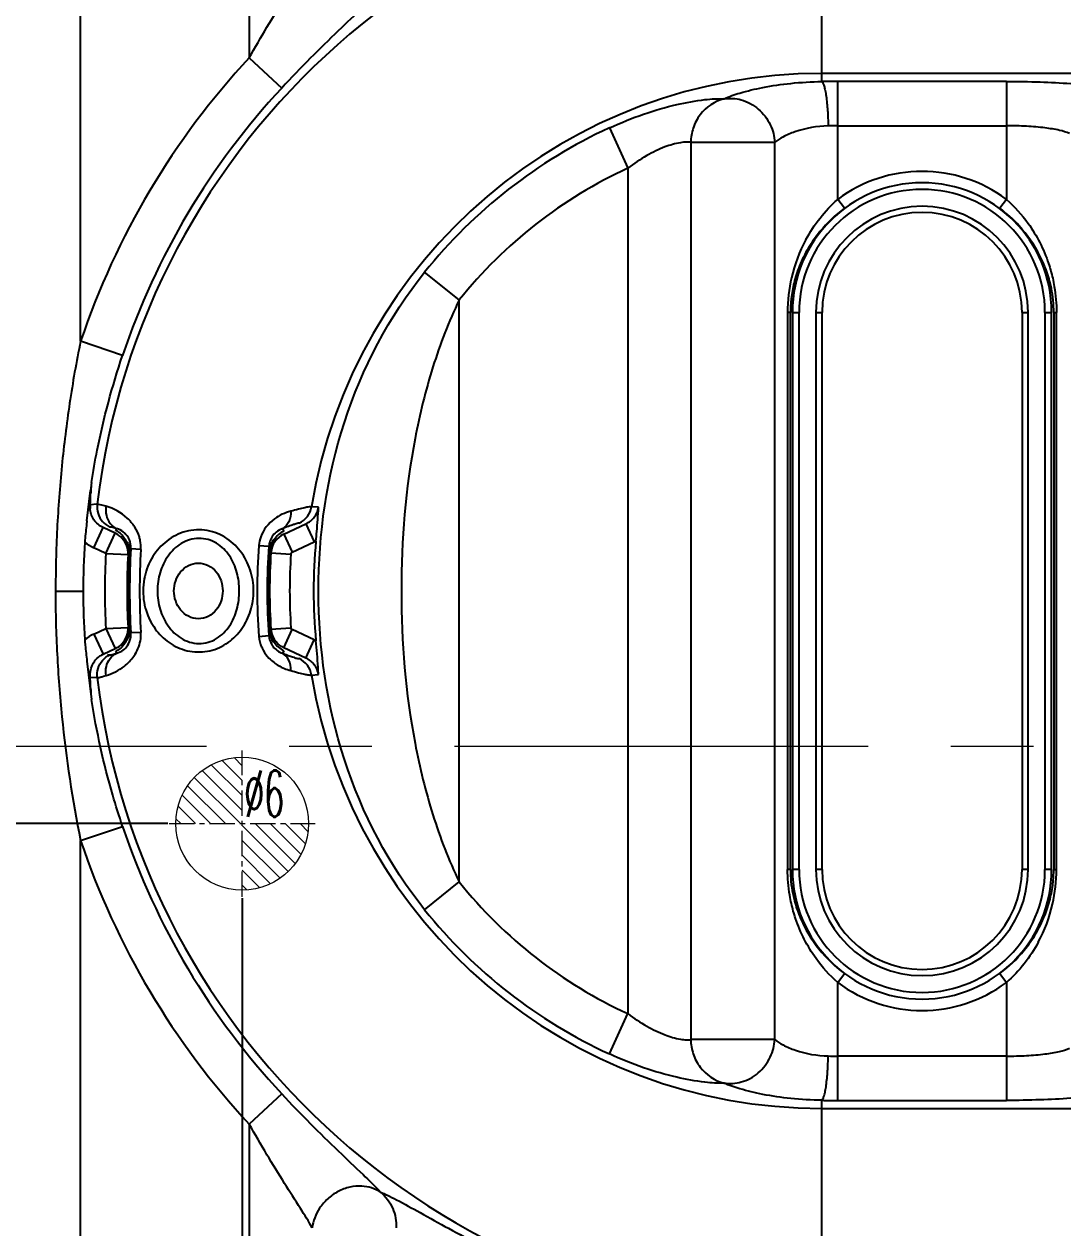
# Model space of a CAD drawing. Header units: millimetres. Extents: x 699 to 6116, y -3115 to -1923.
# Drawn here: x 950.5 to 997.4, y -2444.8 to -2390.5 of the extents above; entities that cross this region are included whole.
import ezdxf
from ezdxf.enums import TextEntityAlignment as Align

# ---------------------------------------------------------------- set-up
doc = ezdxf.new("R2010")
doc.units = ezdxf.units.MM
doc.header["$LTSCALE"] = 16.335
doc.header["$PDMODE"] = 3
doc.header["$PDSIZE"] = 0.3125
doc.linetypes.add('CENTER', pattern=[0.6, 0.375, -0.075, 0.075, -0.075])
doc.layers.get('0').update_dxf_attribs({"linetype": 'CONTINUOUS'})
doc.layers.get('Defpoints').update_dxf_attribs({"linetype": 'CONTINUOUS'})
doc.layers.add('center', color=1, linetype='CENTER', lineweight=9)
doc.layers.add('epin', color=13, linetype='CONTINUOUS', lineweight=9)
doc.styles.get("Standard").update_dxf_attribs({"font": 'txt', "width": 0.8})
doc.styles.add('TXT05', font='txt.shx', dxfattribs={"width": 0.5, "bigfont": 'gbcbig.shx'})
doc.dimstyles.get("Standard").update_dxf_attribs({"dimtxt": 0.15625, "dimasz": 0.1875, "dimexe": 0.125, "dimexo": 0.0625, "dimtad": 0, "dimtih": 1, "dimtoh": 1, "dimdsep": 46, "dimtxsty": 'Standard', "dimcen": 0.09, "dimadec": 0, "dimazin": 0, "dimtp": 0.01, "dimtm": 0.01, "dimtfac": 1, "dimtofl": 0, "dimtmove": 0, "dimatfit": 3, "dimfxl": 0, "dimtolj": 1, "dimarcsym": 0})

# ---------------------------------------------------------------- blocks, each defined once
blk = doc.blocks.new('*D698')
at = {"color": 4, "lineweight": -2}
blk.add_line((793.157, -2423.043), (749.752, -2423.043), dxfattribs=at)
at = {"layer": 'Defpoints', "color": 0}
for p in [(749.752, -2423.043), (793.22, -2423.043), (1045.847, -2423.043)]:
    blk.add_point(p, dxfattribs=at)
at = {"color": 6, "insert": (739.752, -2423.043), "char_height": 10, "attachment_point": 5}
blk.add_mtext('\\A1;0.00', dxfattribs=at)
blk = doc.blocks.new('epin_ejp_6')
at = {"layer": 'epin'}
h = blk.add_hatch(dxfattribs=at)
h.set_pattern_fill('_ANSI31', color=123, scale=0.15, angle=90, style=0)
h.set_pattern_definition([(135, (-2387.40246, 110.88073), (-0.3367596, -0.3367596), [])])
h.paths.add_polyline_path([(0, 3, 0.414214), (-3, 0), (0, 0)])
h.paths.add_polyline_path([(3, 0), (0, 0), (0, -3, 0.414214)])
at = {"layer": 'epin', "color": 1, "linetype": 'CENTER', "ltscale": 0.186593}
for p, q in [((0, -3.3), (0, 3.3)), ((-3.3, 0), (3.3, 0))]:
    blk.add_line(p, q, dxfattribs=at)
at = {"layer": 'epin'}
blk.add_circle((0, 0), 3, dxfattribs=at)
at = {"layer": 'epin', "color": 6, "style": 'TXT05', "width": 0.5}
blk.add_text('%%c6', height=2.1, dxfattribs=at).set_placement((0.995, 1.35), align=Align.MIDDLE)
blk = doc.blocks.new('*D754')
at = {"color": 4, "lineweight": -2}
blk.add_line((979.847, -2328.18), (979.847, -2174.809), dxfattribs=at)
at = {"layer": 'Defpoints', "color": 0}
for p in [(979.847, -2174.809), (979.847, -2328.243), (1045.847, -2423.043)]:
    blk.add_point(p, dxfattribs=at)
at = {"color": 6, "insert": (979.847, -2160.142), "char_height": 10, "attachment_point": 5, "rotation": 90}
blk.add_mtext('\\A1;66.00', dxfattribs=at)
blk = doc.blocks.new('*D755')
at = {"color": 4, "lineweight": -2}
blk.add_line((976.485, -2331.543), (755.484, -2331.543), dxfattribs=at)
at = {"layer": 'Defpoints', "color": 0}
for p in [(755.484, -2331.543), (976.547, -2331.543), (1045.847, -2423.043)]:
    blk.add_point(p, dxfattribs=at)
at = {"color": 6, "insert": (741.484, -2331.543), "char_height": 10, "attachment_point": 5}
blk.add_mtext('\\A1;91.50', dxfattribs=at)
blk = doc.blocks.new('*D756')
at = {"color": 4, "lineweight": -2}
for p, q in [((795.484, -2426.543), (775.484, -2436.647)), ((956.985, -2426.543), (795.484, -2426.543)), ((775.484, -2436.647), (755.484, -2436.647))]:
    blk.add_line(p, q, dxfattribs=at)
at = {"layer": 'Defpoints', "color": 0}
for p in [(1045.847, -2423.043), (957.047, -2426.543), (755.484, -2436.647)]:
    blk.add_point(p, dxfattribs=at)
at = {"color": 6, "insert": (744.151, -2436.647), "char_height": 10, "attachment_point": 5}
blk.add_mtext('\\A1;3.50', dxfattribs=at)
blk = doc.blocks.new('*D757')
at = {"color": 4, "lineweight": -2}
blk.add_line((976.485, -2500.543), (755.484, -2500.543), dxfattribs=at)
at = {"layer": 'Defpoints', "color": 0}
for p in [(1045.847, -2423.043), (755.484, -2500.543), (976.547, -2500.543)]:
    blk.add_point(p, dxfattribs=at)
at = {"color": 6, "insert": (740.151, -2500.543), "char_height": 10, "attachment_point": 5}
blk.add_mtext('\\A1;77.50', dxfattribs=at)
blk = doc.blocks.new('*D758')
at = {"color": 4, "lineweight": -2}
blk.add_line((890.285, -2596.043), (755.484, -2596.043), dxfattribs=at)
at = {"layer": 'Defpoints', "color": 0}
for p in [(1045.847, -2423.043), (755.484, -2596.043), (890.347, -2596.043)]:
    blk.add_point(p, dxfattribs=at)
at = {"color": 6, "insert": (738.151, -2596.043), "char_height": 10, "attachment_point": 5}
blk.add_mtext('\\A1;173.00', dxfattribs=at)
blk = doc.blocks.new('*D759')
at = {"color": 4, "lineweight": -2}
blk.add_line((895.847, -2600.255), (895.847, -2670.053), dxfattribs=at)
at = {"layer": 'Defpoints', "color": 0}
for p in [(1045.847, -2423.043), (895.847, -2600.193), (895.847, -2670.053)]:
    blk.add_point(p, dxfattribs=at)
at = {"color": 6, "insert": (895.847, -2686.72), "char_height": 10, "attachment_point": 5, "rotation": 90}
blk.add_mtext('\\A1;150.00', dxfattribs=at)
blk = doc.blocks.new('*D760')
at = {"color": 4, "lineweight": -2}
blk.add_line((960.347, -2429.905), (960.347, -2670.053), dxfattribs=at)
at = {"layer": 'Defpoints', "color": 0}
for p in [(1045.847, -2423.043), (960.347, -2429.843), (960.347, -2670.053)]:
    blk.add_point(p, dxfattribs=at)
at = {"color": 6, "insert": (960.347, -2685.387), "char_height": 10, "attachment_point": 5, "rotation": 90}
blk.add_mtext('\\A1;85.50', dxfattribs=at)
blk = doc.blocks.new('*D761')
at = {"color": 4, "lineweight": -2}
blk.add_line((979.847, -2503.905), (979.847, -2670.053), dxfattribs=at)
at = {"layer": 'Defpoints', "color": 0}
for p in [(1045.847, -2423.043), (979.847, -2503.843), (979.847, -2670.053)]:
    blk.add_point(p, dxfattribs=at)
at = {"color": 6, "insert": (979.847, -2684.72), "char_height": 10, "attachment_point": 5, "rotation": 90}
blk.add_mtext('\\A1;66.00', dxfattribs=at)

msp = doc.modelspace()

# ---------------------------------------------------------------- linework, layer by layer
at = {"color": 7, "linetype": 'Continuous'}
for p, q in [((953.052, -2404.775), (953.052, -2377.404)), ((960.668, -2377.404), (960.668, -2391.985)), ((986.523, -2393.056), (986.523, -2382.721)), ((960.668, -2391.985), (962.132, -2393.347)), ((1106.842, -2392.689), (986.523, -2392.689)), ((987.239, -2398.374), (987.239, -2393.051)), ((994.855, -2393.051), (987.239, -2393.051)), ((994.855, -2393.051), (994.855, -2398.374)), ((976.927, -2395.149), (977.762, -2396.966)), ((987.239, -2395.051), (994.855, -2395.051)), ((980.605, -2395.798), (980.605, -2436.287)), ((980.605, -2395.798), (984.396, -2395.798)), ((984.396, -2436.287), (984.396, -2395.798)), ((977.762, -2396.966), (977.762, -2435.117)), ((987.539, -2398.776), (987.239, -2398.374)), ((994.855, -2398.374), (994.555, -2398.776)), ((970.146, -2402.91), (968.586, -2401.659)), ((970.146, -2429.176), (970.146, -2402.912)), ((984.976, -2403.474), (984.976, -2428.611)), ((985.1, -2403.474), (984.976, -2403.474)), ((985.1, -2428.611), (985.1, -2403.474)), ((985.196, -2403.474), (985.196, -2428.611)), ((985.196, -2403.474), (985.497, -2403.474)), ((985.497, -2428.611), (985.497, -2403.474)), ((986.258, -2403.474), (986.258, -2428.611)), ((986.258, -2403.474), (986.534, -2403.474)), ((986.534, -2428.611), (986.534, -2403.474)), ((995.561, -2403.474), (995.561, -2428.611)), ((995.561, -2403.474), (995.837, -2403.474)), ((995.837, -2428.611), (995.837, -2403.474)), ((996.598, -2403.474), (996.598, -2428.611)), ((996.598, -2403.474), (996.899, -2403.474)), ((996.899, -2428.611), (996.899, -2403.474)), ((996.994, -2403.474), (996.994, -2428.611)), ((996.994, -2403.474), (997.119, -2403.474)), ((997.119, -2428.611), (997.119, -2403.474)), ((954.948, -2405.413), (953.052, -2404.775)), ((953.336, -2412.88), (953.501, -2411.514)), ((953.545, -2411.146), (953.502, -2411.514)), ((953.802, -2412.131), (953.489, -2412.157)), ((963.796, -2412.27), (963.48, -2412.242)), ((962.224, -2413.481), (963.224, -2413.015)), ((963.224, -2413.015), (963.606, -2413.834)), ((953.645, -2414.093), (954.069, -2413.183)), ((954.614, -2413.437), (954.069, -2413.183)), ((954.19, -2414.347), (954.614, -2413.437)), ((954.683, -2413.238), (954.621, -2413.305)), ((962.224, -2413.481), (962.606, -2414.3)), ((954.19, -2414.347), (953.645, -2414.093)), ((955.128, -2413.837), (955.128, -2413.835)), ((955.321, -2414.145), (955.236, -2414.235)), ((955.773, -2414.173), (955.321, -2414.145)), ((961.104, -2413.989), (961.555, -2414.025)), ((961.555, -2414.025), (961.627, -2414.128)), ((961.653, -2414.222), (961.649, -2414.271)), ((961.794, -2413.732), (961.794, -2413.735)), ((962.606, -2414.3), (963.606, -2413.834)), ((954.19, -2414.347), (955.194, -2414.4)), ((961.646, -2414.322), (962.548, -2414.384)), ((953.167, -2416.074), (951.922, -2416.076)), ((953.645, -2417.993), (954.19, -2417.738)), ((953.645, -2417.993), (954.069, -2418.903)), ((954.19, -2417.738), (955.194, -2417.686)), ((954.19, -2417.738), (954.614, -2418.648)), ((955.321, -2417.94), (955.236, -2417.85)), ((955.773, -2417.912), (955.321, -2417.94)), ((961.104, -2418.096), (961.555, -2418.06)), ((961.555, -2418.06), (961.59, -2418.01)), ((961.59, -2418.01), (961.627, -2417.957)), ((961.646, -2417.763), (962.548, -2417.701)), ((961.653, -2417.863), (961.646, -2417.763)), ((962.225, -2418.604), (962.606, -2417.785)), ((963.605, -2418.251), (962.606, -2417.785)), ((955.128, -2418.251), (955.128, -2418.249)), ((955.135, -2418.214), (955.154, -2418.149)), ((961.794, -2418.35), (961.794, -2418.353)), ((963.223, -2419.07), (962.225, -2418.604)), ((963.223, -2419.07), (963.605, -2418.251)), ((954.069, -2418.903), (954.614, -2418.648)), ((954.266, -2418.917), (954.37, -2418.925)), ((954.684, -2418.847), (954.621, -2418.78)), ((953.336, -2419.206), (953.545, -2420.939)), ((953.489, -2419.929), (953.802, -2419.954)), ((963.48, -2419.843), (963.796, -2419.815)), ((953.052, -2427.31), (954.948, -2426.672)), ((953.052, -2454.682), (953.052, -2427.31)), ((985.1, -2428.611), (984.976, -2428.611)), ((985.497, -2428.611), (985.196, -2428.611)), ((986.534, -2428.611), (986.258, -2428.611)), ((995.837, -2428.611), (995.561, -2428.611)), ((996.899, -2428.611), (996.598, -2428.611)), ((996.994, -2428.611), (997.119, -2428.611)), ((968.586, -2430.427), (970.146, -2429.176)), ((987.239, -2433.712), (987.539, -2433.31)), ((987.239, -2439.035), (987.239, -2433.712)), ((994.555, -2433.31), (994.855, -2433.712)), ((994.855, -2433.712), (994.855, -2439.035)), ((976.927, -2436.937), (977.762, -2435.119)), ((984.396, -2436.287), (980.605, -2436.287)), ((994.855, -2437.035), (987.239, -2437.035)), ((962.132, -2438.738), (960.668, -2440.1)), ((986.523, -2449.364), (986.523, -2439.029)), ((987.239, -2439.035), (994.855, -2439.035)), ((986.523, -2439.397), (1106.842, -2439.397)), ((960.668, -2440.1), (960.668, -2454.682))]:
    msp.add_line(p, q, dxfattribs=at)
for centre, radius, start, end in [((986.523, -2416.043), 32.954, 90, 173.1838), ((986.523, -2416.043), 35.316, 137.0616, 161.3946), ((986.523, -2416.043), 23.354, 90, 170.6342), ((987.238, -2440.424), 47.374, 89.998, 90.865), ((986.523, -2416.043), 33.316, 137.0616, 161.3946), ((986.523, -2416.043), 22.992, 114.6666, 141.273), ((987.238, -2412.099), 17.049, 89.9963, 91.4419), ((986.523, -2416.043), 20.992, 114.6666, 141.2783), ((991.047, -2403.474), 6.365, 53.254, 126.746), ((991.047, -2403.474), 5.852, 0, 180), ((991.047, -2403.474), 5.551, 0, 180), ((991.047, -2403.474), 4.79, 0, 180), ((991.281, -2403.801), 6.265, 126.6715, 140.6233), ((991.047, -2403.474), 4.514, 0, 180), ((990.807, -2403.808), 6.275, 42.4543, 53.3202), ((991.152, -2403.693), 6.097, 140.6354, 149.1366), ((991.841, -2403.441), 6.86, 151.7095, 167.0764), ((991.004, -2403.604), 5.924, 149.1427, 157.8689), ((990.826, -2403.531), 5.732, 157.8753, 165.8913), ((991.961, -2403.478), 6.985, 167.0025, 179.9679), ((990.664, -2403.489), 5.565, 165.906, 173.2916), ((990.556, -2403.474), 5.455, 173.3051, 179.994), ((991.364, -2403.491), 5.631, 0.1707, 11.287), ((964.274, -2412.227), 10.784, 176.2582, 177.0115), ((964.006, -2412.209), 10.515, 174.2016, 176.2595), ((954.474, -2412.275), 0.991, 173.1774, 182.5163), ((962.487, -2412.08), 1.006, 295.3375, 350.7443), ((954.529, -2413.929), 0.709, 70.5193, 77.3693), ((954.192, -2414.347), 1.003, 357.0057, 42.4168), ((954.193, -2414.22), 1.01, 22.2635, 36.4917), ((954.452, -2414.065), 0.867, 28.2934, 36.1627), ((962.634, -2414.114), 1.535, 160.4467, 175.3076), ((962.647, -2414.391), 1.003, 114.9486, 176.0337), ((962.66, -2414.249), 1.008, 114.9889, 149.3093), ((992.114, -2391.255), 37.153, 216.2724, 216.4649), ((986.852, -2416.046), 33.685, 176.247, 180.0468), ((954.503, -2412.254), 2.029, 231.4697, 244.9887), ((986.523, -2416.043), 31.339, 176.6937, 183.3065), ((986.523, -2416.043), 31.259, 176.5204, 183.4798), ((986.523, -2416.043), 30.807, 176.5204, 183.4798), ((954.166, -2414.077), 1.61, 356.5947, 11.0641), ((986.523, -2416.043), 25.501, 175.3806, 184.6191), ((986.523, -2416.043), 25.049, 175.3806, 184.6191), ((986.523, -2416.043), 24.969, 175.6024, 184.3973), ((962.509, -2414.101), 0.957, 163.1427, 175.458), ((962.818, -2414.319), 1.17, 167.2039, 170.6864), ((986.523, -2416.043), 22.952, 174.3857, 185.6135), ((962.797, -2412.1), 1.913, 294.9933, 297.4945), ((986.523, -2416.043), 32.377, 176.9979, 183.0023), ((986.523, -2416.043), 31.372, 176.9979, 183.0023), ((986.523, -2416.043), 24.936, 176.0434, 183.9563), ((986.523, -2416.043), 24.031, 176.0434, 183.9563), ((958.865, -2416.043), 2.991, 169.6188, 179.9903), ((986.857, -2416.039), 33.691, 180.0601, 183.7533), ((954.503, -2419.831), 2.029, 115.0203, 128.5305), ((953.573, -2417.723), 1.637, 344.9417, 348.38), ((954.031, -2417.821), 1.169, 354.9428, 358.4189), ((954.374, -2417.999), 0.949, 351.776, 3.5638), ((954.167, -2418.008), 1.609, 349.8544, 3.4104), ((962.647, -2417.693), 1.004, 184.0215, 220.5027), ((954.191, -2417.737), 1.005, 294.9231, 340.2782), ((954.193, -2417.866), 1.01, 323.5122, 337.7359), ((962.622, -2417.973), 1.523, 184.6321, 203.678), ((962.458, -2418.003), 0.902, 208.9172, 218.0493), ((962.66, -2417.836), 1.008, 210.6898, 245.0188), ((962.795, -2419.989), 1.918, 62.508, 65.0121), ((954.499, -2419.835), 1.026, 114.7313, 124.903), ((962.421, -2418.047), 0.844, 243.9847, 252.0708), ((992.117, -2440.832), 37.156, 143.5362, 143.7286), ((962.487, -2420.005), 1.006, 9.2552, 64.6711), ((986.523, -2416.043), 32.954, 186.8165, 270), ((986.523, -2416.043), 23.354, 189.3652, 270), ((964.01, -2419.876), 10.52, 182.9762, 185.801), ((986.523, -2416.043), 33.316, 198.6054, 222.9384), ((986.523, -2416.043), 35.316, 198.6054, 222.9384), ((990.731, -2428.595), 5.631, 180.1708, 191.287), ((991.047, -2428.611), 5.852, 180, 0), ((991.047, -2428.611), 5.551, 180, 360), ((991.047, -2428.611), 4.79, 180, 360), ((991.047, -2428.611), 4.514, 180, 0), ((990.133, -2428.607), 6.985, 347.0025, 359.9679), ((991.539, -2428.611), 5.455, 353.3051, 359.994), ((986.523, -2416.043), 20.992, 218.727, 245.3312), ((991.43, -2428.597), 5.565, 345.906, 353.2916), ((991.269, -2428.555), 5.732, 337.8753, 345.8913), ((986.523, -2416.043), 22.992, 218.727, 245.3334), ((990.253, -2428.644), 6.86, 331.7095, 347.0764), ((991.091, -2428.481), 5.924, 329.1427, 337.8689), ((990.943, -2428.392), 6.097, 320.6354, 329.1366), ((991.288, -2428.277), 6.275, 222.4543, 233.3202), ((990.814, -2428.285), 6.265, 306.6715, 320.6233), ((991.047, -2428.611), 6.365, 233.254, 306.746), ((987.238, -2420.014), 17.021, 268.556, 270.0039), ((987.235, -2392.054), 46.981, 269.1314, 270.0056)]:
    msp.add_arc(centre, radius, start, end, dxfattribs=at)
for points, knots in [([(960.668, -2391.985), (960.928, -2391.52), (961.449, -2390.621), (962.23, -2389.352), (962.928, -2388.262), (963.35, -2387.594), (963.512, -2387.297)], [0, 0, 0, 0, 0.291503, 0.568393, 0.814733, 1, 1, 1, 1]), ([(966.591, -2388.909), (966.344, -2389.188), (965.703, -2389.802), (964.632, -2390.817), (963.396, -2392.021), (962.555, -2392.893), (962.132, -2393.347)], [0, 0, 0, 0, 0.17779, 0.422588, 0.703974, 1, 1, 1, 1]), ([(982.111, -2393.836), (982.339, -2393.729), (982.916, -2393.532), (983.92, -2393.293), (985.158, -2393.113), (986.053, -2393.063), (986.523, -2393.056)], [0, 0, 0, 0, 0.168222, 0.403773, 0.687294, 1, 1, 1, 1]), ([(986.523, -2393.056), (986.546, -2393.072), (986.584, -2393.143), (986.631, -2393.276), (986.678, -2393.473), (986.739, -2393.838), (986.786, -2394.373), (986.806, -2394.822), (986.809, -2395.056)], [0, 0, 0, 0, 0.041644, 0.112081, 0.211236, 0.337816, 0.656204, 1, 1, 1, 1]), ([(994.855, -2393.051), (995.364, -2393.05), (996.332, -2393.066), (997.671, -2393.131), (998.744, -2393.235), (999.357, -2393.332), (999.594, -2393.402)], [0, 0, 0, 0, 0.320374, 0.610618, 0.844066, 1, 1, 1, 1]), ([(976.927, -2395.149), (977.433, -2394.918), (978.432, -2394.514), (979.88, -2394.092), (981.099, -2393.868), (981.822, -2393.818), (982.111, -2393.836)], [0, 0, 0, 0, 0.309948, 0.598778, 0.838681, 1, 1, 1, 1]), ([(982.111, -2393.836), (981.69, -2393.936), (981.084, -2394.344), (980.688, -2395.137), (980.608, -2395.582), (980.605, -2395.798)], [0, 0, 0, 0, 0.493694, 0.752988, 1, 1, 1, 1]), ([(982.111, -2393.836), (982.365, -2393.796), (982.933, -2393.832), (983.701, -2394.252), (984.236, -2394.959), (984.381, -2395.527), (984.396, -2395.798)], [0, 0, 0, 0, 0.230021, 0.490835, 0.757663, 1, 1, 1, 1]), ([(986.809, -2395.056), (986.302, -2395.069), (985.59, -2395.19), (984.805, -2395.523), (984.509, -2395.704), (984.396, -2395.798)], [0, 0, 0, 0, 0.595602, 0.828239, 1, 1, 1, 1]), ([(997.699, -2395.402), (997.561, -2395.334), (997.192, -2395.235), (996.547, -2395.131), (995.743, -2395.066), (995.16, -2395.051), (994.855, -2395.051)], [0, 0, 0, 0, 0.159969, 0.39318, 0.681951, 1, 1, 1, 1]), ([(980.605, -2395.798), (980.539, -2395.787), (980.38, -2395.783), (979.984, -2395.83), (979.372, -2396.01), (978.573, -2396.4), (978.033, -2396.758), (977.762, -2396.966)], [0, 0, 0, 0, 0.064555, 0.151084, 0.381199, 0.672154, 1, 1, 1, 1]), ([(996.596, -2401.415), (996.529, -2401.247), (996.229, -2400.583), (995.806, -2399.976), (995.437, -2399.572)], [0, 0, 0, 0, 0.248204, 1, 1, 1, 1]), ([(995.836, -2399.455), (996.231, -2400.006), (996.651, -2400.831), (996.894, -2401.706), (996.945, -2401.931)], [0, 0, 0, 0, 0.746536, 1, 1, 1, 1]), ([(968.586, -2430.427), (966.982, -2428.427), (964.534, -2423.766), (963.424, -2416.043), (964.534, -2408.319), (966.982, -2403.658), (968.586, -2401.659)], [0, 0, 0, 0, 0.249975, 0.5, 0.750024, 1, 1, 1, 1]), ([(996.885, -2402.389), (996.868, -2402.305), (996.794, -2401.974), (996.689, -2401.65), (996.596, -2401.415)], [0, 0, 0, 0, 0.253093, 1, 1, 1, 1]), ([(996.945, -2401.931), (996.973, -2402.055), (997.074, -2402.564), (997.118, -2403.083), (997.118, -2403.474)], [0, 0, 0, 0, 0.246522, 1, 1, 1, 1]), ([(970.146, -2402.91), (969.676, -2403.886), (968.887, -2405.942), (967.814, -2410.315), (967.347, -2416.042), (967.814, -2421.77), (968.887, -2426.143), (969.676, -2428.199), (970.146, -2429.175)], [0, 0, 0, 0, 0.120492, 0.244036, 0.499995, 0.755953, 0.879502, 1, 1, 1, 1]), ([(953.052, -2404.775), (952.857, -2405.703), (952.535, -2407.572), (952.183, -2410.395), (951.967, -2413.232), (951.923, -2415.128), (951.923, -2416.076)], [0, 0, 0, 0, 0.25001, 0.499993, 0.749955, 1, 1, 1, 1]), ([(953.545, -2411.146), (953.619, -2410.661), (953.962, -2408.722), (954.476, -2406.814), (954.948, -2405.413)], [0, 0, 0, 0, 0.249254, 1, 1, 1, 1]), ([(953.489, -2412.157), (953.49, -2412.117), (953.493, -2411.953), (953.498, -2411.789), (953.505, -2411.664)], [0, 0, 0, 0, 0.240604, 1, 1, 1, 1]), ([(954.069, -2413.183), (953.905, -2413.107), (953.611, -2412.863), (953.491, -2412.499), (953.483, -2412.318)], [0, 0, 0, 0, 0.499491, 1, 1, 1, 1]), ([(953.802, -2412.131), (953.785, -2412.269), (953.811, -2412.554), (953.949, -2412.805), (954.04, -2412.909)], [0, 0, 0, 0, 0.500249, 1, 1, 1, 1]), ([(954.198, -2412.22), (954.114, -2412.196), (953.983, -2412.162), (953.849, -2412.13), (953.802, -2412.131)], [0, 0, 0, 0, 0.649991, 1, 1, 1, 1]), ([(955.496, -2413.158), (955.402, -2413.013), (955.047, -2412.598), (954.552, -2412.324), (954.198, -2412.22)], [0, 0, 0, 0, 0.31939, 1, 1, 1, 1]), ([(962.541, -2412.446), (962.279, -2412.517), (961.712, -2412.772), (961.301, -2413.281), (961.187, -2413.601)], [0, 0, 0, 0, 0.444345, 1, 1, 1, 1]), ([(962.541, -2412.446), (962.549, -2412.608), (962.504, -2412.923), (962.287, -2413.17), (962.161, -2413.235)], [0, 0, 0, 0, 0.534086, 1, 1, 1, 1]), ([(963.48, -2412.242), (963.443, -2412.238), (963.338, -2412.254), (963.143, -2412.292), (962.867, -2412.359), (962.658, -2412.414), (962.541, -2412.446)], [0, 0, 0, 0, 0.116024, 0.32555, 0.623043, 1, 1, 1, 1]), ([(963.224, -2413.015), (963.37, -2412.947), (963.635, -2412.739), (963.77, -2412.429), (963.796, -2412.27)], [0, 0, 0, 0, 0.499813, 1, 1, 1, 1]), ([(963.68, -2413.797), (963.695, -2413.652), (963.741, -2413.143), (963.773, -2412.634), (963.796, -2412.27)], [0, 0, 0, 0, 0.285902, 1, 1, 1, 1]), ([(953.336, -2412.88), (953.329, -2412.955), (953.293, -2413.275), (953.255, -2413.596), (953.239, -2413.842)], [0, 0, 0, 0, 0.235033, 1, 1, 1, 1]), ([(954.215, -2412.634), (954.246, -2412.763), (954.36, -2413.008), (954.569, -2413.181), (954.683, -2413.238)], [0, 0, 0, 0, 0.509126, 1, 1, 1, 1]), ([(954.683, -2413.238), (954.655, -2413.229), (954.566, -2413.2), (954.477, -2413.173), (954.415, -2413.163)], [0, 0, 0, 0, 0.322833, 1, 1, 1, 1]), ([(955.746, -2413.768), (955.735, -2413.712), (955.681, -2413.498), (955.584, -2413.295), (955.496, -2413.158)], [0, 0, 0, 0, 0.25896, 1, 1, 1, 1]), ([(962.918, -2412.989), (962.887, -2412.987), (962.802, -2413.009), (962.644, -2413.055), (962.422, -2413.135), (962.254, -2413.199), (962.161, -2413.235)], [0, 0, 0, 0, 0.114262, 0.324493, 0.623382, 1, 1, 1, 1]), ([(955.152, -2413.553), (955.12, -2413.509), (955.011, -2413.386), (954.867, -2413.298), (954.765, -2413.262)], [0, 0, 0, 0, 0.334469, 1, 1, 1, 1]), ([(955.321, -2414.145), (955.324, -2414.099), (955.323, -2413.93), (955.274, -2413.762), (955.216, -2413.654)], [0, 0, 0, 0, 0.273172, 1, 1, 1, 1]), ([(960.863, -2416.043), (960.863, -2415.719), (960.76, -2415.074), (960.308, -2414.214), (959.587, -2413.557), (958.653, -2413.229), (957.664, -2413.331), (956.813, -2413.82), (956.2, -2414.576), (955.981, -2415.188), (955.923, -2415.504)], [0, 0, 0, 0, 0.126686, 0.250435, 0.373839, 0.499753, 0.626299, 0.750673, 0.874329, 1, 1, 1, 1]), ([(960.218, -2416.043), (960.218, -2415.762), (960.149, -2415.206), (959.819, -2414.437), (959.228, -2413.829), (958.388, -2413.587), (957.56, -2413.851), (956.957, -2414.443), (956.598, -2415.203), (956.519, -2415.762), (956.519, -2416.043)], [0, 0, 0, 0, 0.127108, 0.250605, 0.373619, 0.499525, 0.625088, 0.74837, 0.872683, 1, 1, 1, 1]), ([(962.161, -2413.235), (962.059, -2413.268), (961.807, -2413.406), (961.643, -2413.658), (961.593, -2413.824)], [0, 0, 0, 0, 0.381864, 1, 1, 1, 1]), ([(961.627, -2414.128), (961.631, -2414.083), (961.648, -2413.994), (961.67, -2413.887), (961.8, -2413.668), (961.794, -2413.732)], [0, 0, 0, 0, 0.310925, 0.561339, 1, 1, 1, 1]), ([(955.128, -2413.835), (955.128, -2413.831), (955.13, -2413.822), (955.151, -2413.833), (955.167, -2413.867), (955.203, -2413.938), (955.233, -2414.064), (955.239, -2414.171), (955.236, -2414.235)], [0, 0, 0, 0, 0.022827, 0.043142, 0.124932, 0.288438, 0.566685, 1, 1, 1, 1]), ([(955.135, -2413.871), (955.134, -2413.867), (955.131, -2413.856), (955.128, -2413.844), (955.128, -2413.837)], [0, 0, 0, 0, 0.355326, 1, 1, 1, 1]), ([(955.198, -2414.318), (955.202, -2414.258), (955.198, -2414.106), (955.16, -2413.96), (955.135, -2413.871)], [0, 0, 0, 0, 0.393625, 1, 1, 1, 1]), ([(961.717, -2413.926), (961.713, -2413.936), (961.698, -2413.98), (961.685, -2414.025), (961.677, -2414.06)], [0, 0, 0, 0, 0.217931, 1, 1, 1, 1]), ([(961.794, -2413.735), (961.791, -2413.755), (961.757, -2413.817), (961.733, -2413.881), (961.717, -2413.926)], [0, 0, 0, 0, 0.295426, 1, 1, 1, 1]), ([(957.269, -2416.043), (957.269, -2415.74), (957.428, -2415.263), (957.908, -2414.866), (958.371, -2414.747), (958.835, -2414.863), (959.315, -2415.262), (959.468, -2415.74), (959.468, -2416.043)], [0, 0, 0, 0, 0.248602, 0.373972, 0.500045, 0.626146, 0.751508, 1, 1, 1, 1]), ([(951.923, -2416.076), (951.914, -2417.018), (951.97, -2418.904), (952.261, -2422.662), (952.676, -2425.464), (953.052, -2427.31)], [0, 0, 0, 0, 0.250065, 0.500098, 1, 1, 1, 1]), ([(956.051, -2417.054), (956.153, -2417.334), (956.444, -2417.866), (957.114, -2418.482), (957.97, -2418.825), (958.9, -2418.803), (959.739, -2418.418), (960.375, -2417.768), (960.772, -2416.951), (960.863, -2416.346), (960.863, -2416.043)], [0, 0, 0, 0, 0.12455, 0.24819, 0.373447, 0.500385, 0.62588, 0.74914, 0.873181, 1, 1, 1, 1]), ([(956.519, -2416.043), (956.519, -2416.323), (956.598, -2416.882), (956.957, -2417.642), (957.56, -2418.234), (958.388, -2418.498), (959.228, -2418.257), (959.819, -2417.648), (960.149, -2416.879), (960.218, -2416.323), (960.218, -2416.043)], [0, 0, 0, 0, 0.127314, 0.251621, 0.374893, 0.500427, 0.626384, 0.749414, 0.872914, 1, 1, 1, 1]), ([(959.468, -2416.043), (959.468, -2416.345), (959.315, -2416.823), (958.835, -2417.222), (958.371, -2417.338), (957.908, -2417.219), (957.428, -2416.822), (957.269, -2416.345), (957.269, -2416.043)], [0, 0, 0, 0, 0.248466, 0.373813, 0.499926, 0.625998, 0.751389, 1, 1, 1, 1]), ([(955.236, -2417.85), (955.238, -2417.895), (955.233, -2417.984), (955.226, -2418.088), (955.132, -2418.312), (955.128, -2418.251)], [0, 0, 0, 0, 0.317527, 0.569035, 1, 1, 1, 1]), ([(955.176, -2418.053), (955.178, -2418.044), (955.187, -2418.001), (955.192, -2417.958), (955.195, -2417.924)], [0, 0, 0, 0, 0.217516, 1, 1, 1, 1]), ([(961.555, -2418.06), (961.558, -2418.094), (961.575, -2418.226), (961.621, -2418.353), (961.668, -2418.439)], [0, 0, 0, 0, 0.259757, 1, 1, 1, 1]), ([(961.658, -2418.128), (961.654, -2418.115), (961.64, -2418.059), (961.631, -2418.001), (961.627, -2417.957)], [0, 0, 0, 0, 0.230556, 1, 1, 1, 1]), ([(961.653, -2417.863), (961.657, -2417.923), (961.682, -2418.079), (961.742, -2418.226), (961.78, -2418.314)], [0, 0, 0, 0, 0.385272, 1, 1, 1, 1]), ([(953.239, -2418.244), (953.245, -2418.328), (953.271, -2418.65), (953.313, -2418.969), (953.336, -2419.206)], [0, 0, 0, 0, 0.262485, 1, 1, 1, 1]), ([(954.199, -2419.865), (954.492, -2419.779), (954.97, -2419.535), (955.513, -2418.979), (955.707, -2418.537), (955.75, -2418.292)], [0, 0, 0, 0, 0.396731, 0.676564, 1, 1, 1, 1]), ([(954.684, -2418.847), (954.789, -2418.824), (954.975, -2418.734), (955.209, -2418.489), (955.294, -2418.268), (955.313, -2418.135)], [0, 0, 0, 0, 0.323179, 0.595898, 1, 1, 1, 1]), ([(955.128, -2418.249), (955.128, -2418.247), (955.13, -2418.235), (955.133, -2418.224), (955.135, -2418.214)], [0, 0, 0, 0, 0.146632, 1, 1, 1, 1]), ([(961.228, -2418.587), (961.248, -2418.633), (961.335, -2418.808), (961.454, -2418.966), (961.554, -2419.071)], [0, 0, 0, 0, 0.257596, 1, 1, 1, 1]), ([(961.794, -2418.353), (961.795, -2418.356), (961.796, -2418.363), (961.779, -2418.364), (961.763, -2418.34), (961.731, -2418.303), (961.692, -2418.228), (961.669, -2418.166), (961.658, -2418.128)], [0, 0, 0, 0, 0.032589, 0.054471, 0.138267, 0.306803, 0.581526, 1, 1, 1, 1]), ([(961.747, -2418.559), (961.771, -2418.59), (961.859, -2418.688), (961.968, -2418.765), (962.051, -2418.805)], [0, 0, 0, 0, 0.300381, 1, 1, 1, 1]), ([(961.78, -2418.314), (961.782, -2418.318), (961.787, -2418.33), (961.793, -2418.342), (961.794, -2418.35)], [0, 0, 0, 0, 0.351484, 1, 1, 1, 1]), ([(963.796, -2419.815), (963.789, -2419.706), (963.758, -2419.196), (963.72, -2418.687), (963.68, -2418.288)], [0, 0, 0, 0, 0.214909, 1, 1, 1, 1]), ([(953.489, -2419.929), (953.468, -2419.752), (953.524, -2419.381), (953.766, -2419.095), (953.911, -2418.993)], [0, 0, 0, 0, 0.500236, 1, 1, 1, 1]), ([(954.215, -2419.452), (954.247, -2419.323), (954.36, -2419.078), (954.569, -2418.904), (954.684, -2418.847)], [0, 0, 0, 0, 0.509135, 1, 1, 1, 1]), ([(954.37, -2418.925), (954.408, -2418.928), (954.515, -2418.9), (954.617, -2418.87), (954.684, -2418.847)], [0, 0, 0, 0, 0.349011, 1, 1, 1, 1]), ([(962.161, -2418.85), (962.195, -2418.863), (962.317, -2418.911), (962.44, -2418.957), (962.53, -2418.989)], [0, 0, 0, 0, 0.2755, 1, 1, 1, 1]), ([(962.541, -2419.639), (962.549, -2419.477), (962.504, -2419.162), (962.287, -2418.915), (962.161, -2418.85)], [0, 0, 0, 0, 0.534063, 1, 1, 1, 1]), ([(962.53, -2418.989), (962.56, -2419), (962.66, -2419.034), (962.76, -2419.067), (962.83, -2419.083)], [0, 0, 0, 0, 0.30852, 1, 1, 1, 1]), ([(962.83, -2419.083), (962.84, -2419.086), (962.868, -2419.092), (962.898, -2419.097), (962.917, -2419.096)], [0, 0, 0, 0, 0.328486, 1, 1, 1, 1]), ([(963.796, -2419.815), (963.77, -2419.656), (963.635, -2419.346), (963.37, -2419.137), (963.223, -2419.07)], [0, 0, 0, 0, 0.500265, 1, 1, 1, 1]), ([(953.802, -2419.954), (953.785, -2419.816), (953.811, -2419.531), (953.949, -2419.281), (954.04, -2419.176)], [0, 0, 0, 0, 0.500249, 1, 1, 1, 1]), ([(961.787, -2419.277), (961.849, -2419.324), (962.083, -2419.479), (962.346, -2419.586), (962.541, -2419.639)], [0, 0, 0, 0, 0.278638, 1, 1, 1, 1]), ([(962.541, -2419.639), (962.658, -2419.671), (962.867, -2419.726), (963.143, -2419.794), (963.338, -2419.831), (963.443, -2419.847), (963.48, -2419.843)], [0, 0, 0, 0, 0.376847, 0.674333, 0.883918, 1, 1, 1, 1]), ([(953.505, -2420.422), (953.503, -2420.379), (953.495, -2420.215), (953.491, -2420.05), (953.489, -2419.929)], [0, 0, 0, 0, 0.261306, 1, 1, 1, 1]), ([(953.802, -2419.954), (953.833, -2419.955), (953.92, -2419.939), (954.004, -2419.919), (954.057, -2419.905)], [0, 0, 0, 0, 0.366968, 1, 1, 1, 1]), ([(954.057, -2419.905), (954.068, -2419.902), (954.115, -2419.889), (954.162, -2419.875), (954.199, -2419.865)], [0, 0, 0, 0, 0.2312, 1, 1, 1, 1]), ([(954.948, -2426.672), (954.79, -2426.203), (954.2, -2424.325), (953.769, -2422.396), (953.545, -2420.939)], [0, 0, 0, 0, 0.2511, 1, 1, 1, 1]), ([(985.15, -2430.154), (985.121, -2430.03), (985.021, -2429.521), (984.976, -2429.002), (984.976, -2428.611)], [0, 0, 0, 0, 0.246522, 1, 1, 1, 1]), ([(985.209, -2429.697), (985.226, -2429.781), (985.3, -2430.111), (985.405, -2430.435), (985.499, -2430.67)], [0, 0, 0, 0, 0.253093, 1, 1, 1, 1]), ([(986.259, -2432.63), (985.864, -2432.08), (985.444, -2431.254), (985.2, -2430.379), (985.15, -2430.154)], [0, 0, 0, 0, 0.746536, 1, 1, 1, 1]), ([(985.499, -2430.67), (985.566, -2430.838), (985.865, -2431.502), (986.288, -2432.109), (986.658, -2432.513)], [0, 0, 0, 0, 0.248204, 1, 1, 1, 1]), ([(977.762, -2435.119), (978.034, -2435.327), (978.574, -2435.686), (979.373, -2436.075), (979.985, -2436.256), (980.38, -2436.302), (980.539, -2436.299), (980.605, -2436.287)], [0, 0, 0, 0, 0.328362, 0.619347, 0.849187, 0.935559, 1, 1, 1, 1]), ([(980.605, -2436.287), (980.608, -2436.504), (980.688, -2436.949), (981.084, -2437.741), (981.69, -2438.15), (982.111, -2438.249)], [0, 0, 0, 0, 0.247012, 0.506307, 1, 1, 1, 1]), ([(982.111, -2438.249), (982.365, -2438.289), (982.933, -2438.253), (983.701, -2437.833), (984.236, -2437.126), (984.381, -2436.558), (984.396, -2436.287)], [0, 0, 0, 0, 0.230021, 0.490836, 0.757664, 1, 1, 1, 1]), ([(984.396, -2436.287), (984.512, -2436.384), (984.815, -2436.568), (985.602, -2436.897), (986.309, -2437.017), (986.809, -2437.029)], [0, 0, 0, 0, 0.176478, 0.412954, 1, 1, 1, 1]), ([(982.111, -2438.249), (981.822, -2438.27), (981.099, -2438.216), (979.88, -2437.994), (978.432, -2437.571), (977.433, -2437.168), (976.927, -2436.937)], [0, 0, 0, 0, 0.161126, 0.401221, 0.690066, 1, 1, 1, 1]), ([(986.523, -2439.029), (986.546, -2439.012), (986.587, -2438.941), (986.635, -2438.801), (986.682, -2438.595), (986.741, -2438.224), (986.788, -2437.695), (986.806, -2437.254), (986.809, -2437.029)], [0, 0, 0, 0, 0.042604, 0.115175, 0.219845, 0.351863, 0.669021, 1, 1, 1, 1]), ([(994.855, -2437.035), (995.16, -2437.035), (995.743, -2437.019), (996.547, -2436.954), (997.192, -2436.85), (997.561, -2436.751), (997.699, -2436.683)], [0, 0, 0, 0, 0.318055, 0.606823, 0.840028, 1, 1, 1, 1]), ([(986.523, -2439.029), (986.053, -2439.023), (985.158, -2438.972), (983.92, -2438.793), (982.916, -2438.553), (982.339, -2438.357), (982.111, -2438.249)], [0, 0, 0, 0, 0.312718, 0.59625, 0.831771, 1, 1, 1, 1]), ([(999.594, -2438.683), (999.357, -2438.753), (998.744, -2438.85), (997.671, -2438.954), (996.332, -2439.019), (995.364, -2439.035), (994.855, -2439.035)], [0, 0, 0, 0, 0.155949, 0.389404, 0.679649, 1, 1, 1, 1]), ([(962.132, -2438.738), (962.555, -2439.192), (963.396, -2440.064), (964.632, -2441.268), (965.703, -2442.283), (966.344, -2442.898), (966.591, -2443.177)], [0, 0, 0, 0, 0.29603, 0.577416, 0.822208, 1, 1, 1, 1]), ([(963.512, -2444.789), (963.35, -2444.491), (962.928, -2443.823), (962.229, -2442.732), (961.449, -2441.464), (960.928, -2440.565), (960.668, -2440.1)], [0, 0, 0, 0, 0.185336, 0.431755, 0.70869, 1, 1, 1, 1]), ([(966.591, -2443.177), (966.344, -2443.015), (965.865, -2442.865), (965.2, -2442.931), (964.665, -2443.121), (964.198, -2443.457), (963.738, -2443.984), (963.55, -2444.475), (963.512, -2444.789)], [0, 0, 0, 0, 0.217593, 0.348562, 0.488143, 0.630222, 0.767434, 1, 1, 1, 1]), ([(966.591, -2443.177), (966.831, -2443.368), (967.21, -2443.875), (967.315, -2444.492), (967.303, -2444.789)], [0, 0, 0, 0, 0.508308, 1, 1, 1, 1]), ([(966.591, -2443.177), (966.698, -2443.214), (966.942, -2443.323), (967.539, -2443.627), (968.454, -2444.138), (969.701, -2444.83), (970.602, -2445.313), (971.073, -2445.56)], [0, 0, 0, 0, 0.066716, 0.157515, 0.396035, 0.685578, 1, 1, 1, 1])]:
    msp.add_open_spline(points, degree=3, knots=knots, dxfattribs=at)
for points in [[(985.801, -2400.19), (986.167, -2399.51), (986.657, -2398.881), (987.239, -2398.374)], [(994.855, -2398.374), (995.222, -2398.693), (995.552, -2399.06), (995.836, -2399.455)], [(954.198, -2412.22), (954.177, -2412.357), (954.182, -2412.5), (954.215, -2412.634)], [(954.04, -2412.909), (954.131, -2413.014), (954.245, -2413.101), (954.37, -2413.16)], [(954.415, -2413.163), (954.4, -2413.161), (954.385, -2413.159), (954.37, -2413.16)], [(954.933, -2413.671), (954.844, -2413.573), (954.734, -2413.492), (954.614, -2413.437)], [(955.005, -2413.619), (954.907, -2413.486), (954.771, -2413.375), (954.621, -2413.305)], [(961.664, -2414.13), (961.659, -2414.16), (961.655, -2414.191), (961.653, -2414.222)], [(962.548, -2414.384), (962.551, -2414.35), (962.575, -2414.314), (962.606, -2414.3)], [(955.874, -2416.043), (955.874, -2416.385), (955.934, -2416.732), (956.051, -2417.054)], [(955.137, -2418.076), (955.181, -2417.952), (955.201, -2417.817), (955.194, -2417.686)], [(955.199, -2417.853), (955.2, -2417.825), (955.2, -2417.796), (955.198, -2417.768)], [(962.606, -2417.785), (962.575, -2417.771), (962.551, -2417.735), (962.548, -2417.701)], [(955.005, -2418.467), (954.907, -2418.599), (954.771, -2418.71), (954.621, -2418.78)], [(962.225, -2418.604), (962.095, -2418.544), (961.976, -2418.454), (961.884, -2418.346)], [(954.04, -2419.176), (954.131, -2419.072), (954.245, -2418.984), (954.37, -2418.925)], [(961.554, -2419.071), (961.625, -2419.146), (961.704, -2419.215), (961.787, -2419.277)], [(954.199, -2419.865), (954.178, -2419.729), (954.183, -2419.586), (954.215, -2419.452)], [(996.294, -2431.895), (995.928, -2432.576), (995.438, -2433.204), (994.855, -2433.712)], [(987.239, -2433.712), (986.872, -2433.392), (986.542, -2433.026), (986.259, -2432.63)]]:
    msp.add_open_spline(points, degree=3, dxfattribs=at)
at = {"layer": 'center', "color": 1, "linetype": 'CENTER', "ltscale": 3.047689}
msp.add_line((760.847, -2423.043), (1330.847, -2423.043), dxfattribs=at)

# ---------------------------------------------------------------- block references
at = {"layer": 'epin'}
msp.add_blockref('epin_ejp_6', (960.347, -2426.543), dxfattribs=at)

# ---------------------------------------------------------------- dimensions: what is measured, and where the dimension line sits
for feature_location, offset, dtype, origin, picture, middle in [((979.847, -2328.243), (0, 153.433), 1, (1045.847, -2423.043), '*D754', (979.847, -2160.142)), ((976.547, -2331.543), (-221.063, 0), 0, (1045.847, -2423.043), '*D755', (741.484, -2331.543)), ((793.219956122, -2423.042626892), (-43.468232284, 0), 0, (1045.847085296, -2423.042626892), '*D698', (739.751723838, -2423.042626892)), ((890.347, -2596.043), (-134.863, 0), 0, (1045.847, -2423.043), '*D758', (738.151, -2596.043)), ((976.547, -2500.543), (-221.063, 0), 0, (1045.847, -2423.043), '*D757', (740.151, -2500.543)), ((957.047, -2426.543), (-201.563, -10.104), 0, (1045.847, -2423.043), '*D756', (744.151, -2436.647)), ((895.847, -2600.193), (0, -69.861), 1, (1045.847, -2423.043), '*D759', (895.847, -2686.72)), ((960.347, -2429.843), (0, -240.211), 1, (1045.847, -2423.043), '*D760', (960.347, -2685.387)), ((979.847, -2503.843), (0, -166.211), 1, (1045.847, -2423.043), '*D761', (979.847, -2684.72))]:
    dim = msp.add_ordinate_dim(feature_location=feature_location, offset=offset, dtype=dtype, origin=origin, dimstyle='Standard', override={"dimtxt": 10, "dimasz": 10, "dimgap": 0, "dimtih": 0, "dimtoh": 0, "dimzin": 0, "dimcen": 0, "dimclrd": 4, "dimclre": 4, "dimclrt": 6, "dimadec": 2, "dimtp": 0, "dimtm": 0, "dimtzin": 0})
    dim.commit()
    dim.dimension.update_dxf_attribs({"geometry": picture, "text_midpoint": middle})

doc.saveas('drawing.dxf')
